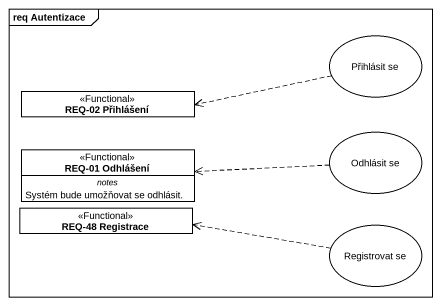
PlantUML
@startuml
mainframe req Autentizace
allowmixing
hide circle
hide empty members
usecase "Přihlásit se" as Přihlásit_se
class "REQ-02 Přihlášení" as REQ_02_Přihlášení <<Functional>>
class "REQ-01 Odhlášení" as REQ_01_Odhlášení <<Functional>> {
  -- notes --
  Systém bude umožňovat se odhlásit.
}
usecase "Odhlásit se" as Odhlásit_se
class "REQ-48 Registrace" as REQ_48_Registrace <<Functional>>
usecase "Registrovat se" as Registrovat_se
Přihlásit_se .left.> REQ_02_Přihlášení
Odhlásit_se .left.> REQ_01_Odhlášení
Registrovat_se .left.> REQ_48_Registrace
@enduml
